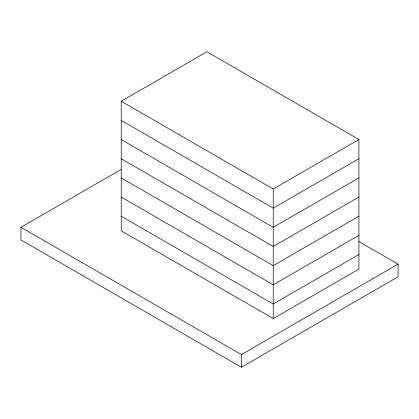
<?xml version="1.0" encoding="UTF-8"?>
<svg xmlns="http://www.w3.org/2000/svg" width="419" height="419" viewBox="0 0 419 419"><rect width="100%" height="100%" fill="white"/><g stroke="black" fill="none" stroke-linecap="round" stroke-linejoin="round"><path stroke-width="0.63" d="M121.217 101.236L206.913 51.757L358.926 139.522L358.926 269.087L273.235 318.56L121.217 230.796L121.217 101.236L273.235 189L358.926 139.522M358.947 241.564L398.05 264.138L398.05 276.807L241.412 367.243L20.95 239.961L20.95 227.292L121.039 169.506M358.926 158.686L273.235 208.164L121.217 120.4M358.926 177.855L273.235 227.328L121.217 139.564M358.926 197.019L273.235 246.492L121.217 158.728M358.926 216.183L273.235 265.662L121.217 177.892M358.926 235.347L273.235 284.826L121.217 197.061M358.926 254.516L273.235 303.99L121.217 216.225M20.95 227.292L241.412 354.574L398.05 264.138M273.235 189L273.235 318.56M241.412 354.574L241.412 367.243"/></g></svg>
